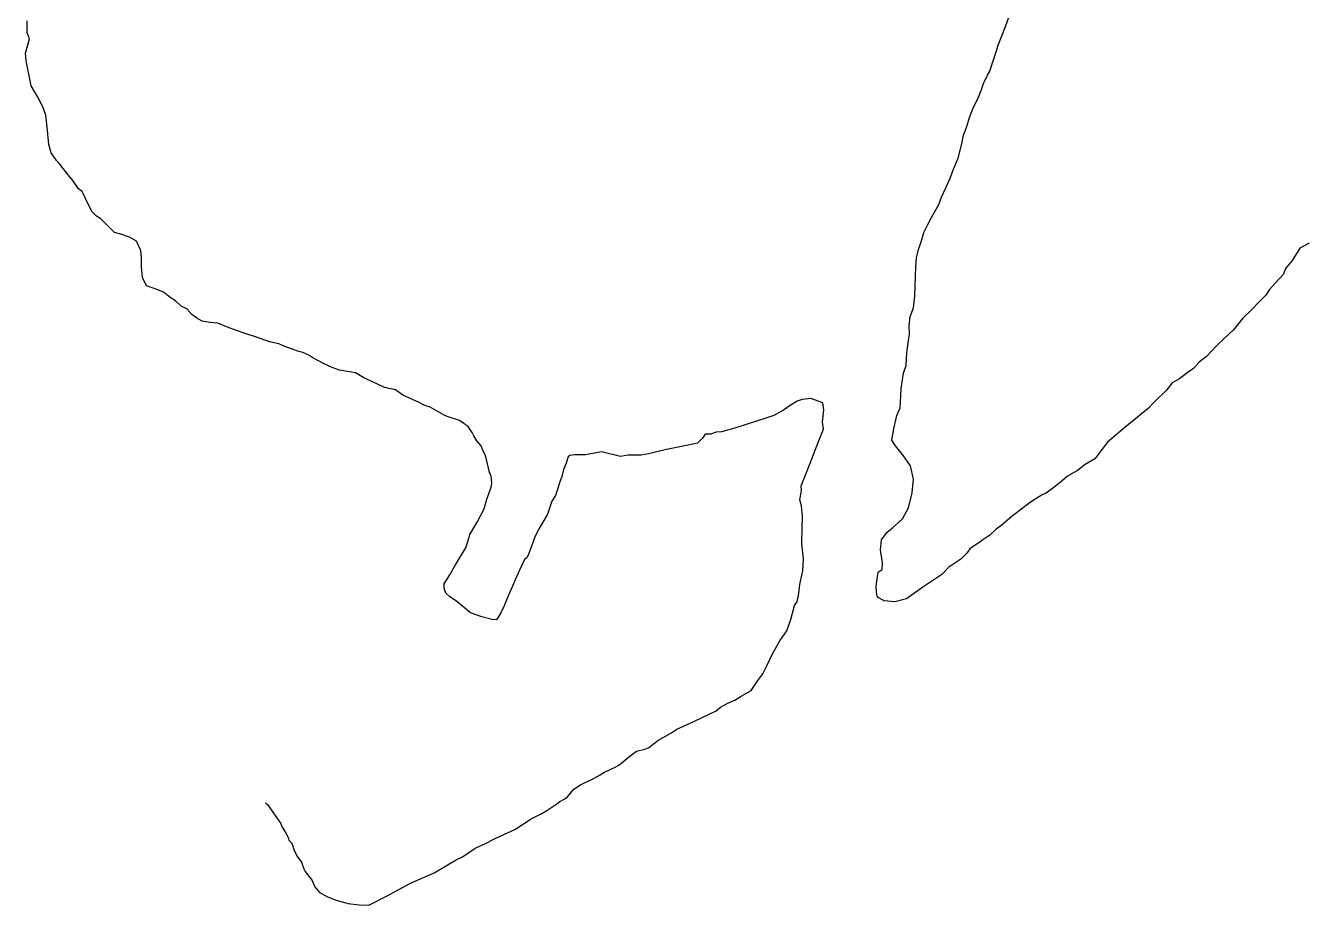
# Model space of a CAD drawing. Extents: x 651069 to 651576, y 4767185 to 4767867.
# Drawn here: x 651092.2 to 651196.4, y 4767185 to 4767256.4 of the extents above; entities that cross this region are included whole.
import ezdxf

# ---------------------------------------------------------------- set-up
doc = ezdxf.new("R2010")
doc.units = 0
doc.header["$LTSCALE"] = 0.1
doc.layers.add('W_1365', color=7, linetype='Continuous')

msp = doc.modelspace()

# ---------------------------------------------------------------- linework, layer by layer
at = {"layer": 'W_1365', "color": 6, "lineweight": 25}
for points in [[(651196.458, 4767238.699, -148.113), (651195.716, 4767238.308, -148.078), (651195.098, 4767237.313, -148.172), (651194.55, 4767236.659, -148.063), (651194.379, 4767236.2, -148.046), (651193.698, 4767235.454, -147.974), (651193.245, 4767234.953, -147.927), (651192.964, 4767234.494, -147.892), (651192.364, 4767233.895, -147.831), (651191.775, 4767233.303, -148.015), (651191.092, 4767232.631, -147.973), (651190.324, 4767231.688, -147.954), (651189.572, 4767230.974, -147.946), (651188.917, 4767230.355, -147.939), (651188.131, 4767229.509, -147.834), (651187.54, 4767229.056, -147.85), (651187.065, 4767228.545, -147.859), (651186.526, 4767228.147, -147.847), (651185.928, 4767227.707, -147.811), (651185.343, 4767227.375, -147.803), (651184.878, 4767226.777, -147.796), (651183.829, 4767225.741, -147.784), (651183.412, 4767225.311, -147.806), (651182.524, 4767224.589, -147.812), (651181.506, 4767223.761, -147.819), (651180.099, 4767222.567, -147.873), (651179.077, 4767221.218, -147.939), (651178.271, 4767220.741, -147.957), (651177.646, 4767220.272, -147.974), (651176.857, 4767219.806, -147.992), (651176.402, 4767219.421, -147.987), (651175.736, 4767218.885, -147.963), (651175.101, 4767218.432, -147.945), (651174.794, 4767218.275, -147.973), (651173.85, 4767217.681, -148.028), (651173.603, 4767217.493, -148.021), (651172.464, 4767216.642, -148.062), (651172.324, 4767216.518, -148.045), (651171.438, 4767215.771, -148.066), (651171.054, 4767215.492, -148.085), (651170.539, 4767215.021, -148.061), (651169.882, 4767214.579, -148.066), (651169.845, 4767214.536, -148.064), (651168.923, 4767213.908, -148.175), (651168.638, 4767213.525, -148.168), (651168.175, 4767213.066, -148.149), (651167.372, 4767212.518, -148.244), (651167.239, 4767212.434, -148.182), (651166.641, 4767211.819, -148.199), (651165.09, 4767210.778, -148.212), (651163.775, 4767209.832, -147.799), (651162.816, 4767209.606, -147.835), (651161.95, 4767209.68, -147.851), (651161.477, 4767209.959, -147.847), (651161.389, 4767210.089, -147.842), (651161.357, 4767210.143, -147.84), (651161.307, 4767210.784, -147.81), (651161.316, 4767210.867, -147.806), (651161.473, 4767212.012, -148.047), (651161.804, 4767212.224, -148.129), (651161.824, 4767212.772, -148.244), (651161.652, 4767213.826, -148.466), (651161.742, 4767214.641, -148.886), (651162.208, 4767215.264, -148.825), (651162.611, 4767215.581, -148.824), (651163.458, 4767216.343, -148.82), (651163.934, 4767217.222, -148.819), (651164.242, 4767218.442, -148.933), (651164.344, 4767219.555, -148.947), (651164.099, 4767220.635, -148.969), (651163.529, 4767221.441, -148.971), (651162.869, 4767222.261, -149.02), (651162.592, 4767222.708, -149.025), (651162.751, 4767223.634, -149.062), (651162.999, 4767224.727, -149.091), (651163.246, 4767225.352, -149.1), (651163.315, 4767226.321, -149.239), (651163.341, 4767226.909, -149.247), (651163.538, 4767228.167, -149.264), (651163.74, 4767228.784, -149.274), (651163.802, 4767229.803, -149.327), (651163.927, 4767230.799, -149.336), (651164.021, 4767231.298, -149.352), (651163.981, 4767232.018, -149.316), (651164.066, 4767232.769, -149.326), (651164.348, 4767233.458, -149.331), (651164.45, 4767234.396, -149.34), (651164.467, 4767235.252, -149.336), (651164.493, 4767236.036, -149.342), (651164.527, 4767236.787, -149.343), (651164.589, 4767237.507, -149.417), (651164.76, 4767238.19, -149.417), (651164.955, 4767238.812, -149.417), (651165.188, 4767239.569, -149.416), (651165.496, 4767240.232, -149.44), (651165.843, 4767240.856, -149.443), (651166.4, 4767241.834, -149.476), (651166.625, 4767242.443, -149.469), (651166.978, 4767243.185, -149.483), (651167.314, 4767243.975, -149.494), (651167.579, 4767244.7, -149.499), (651167.963, 4767245.611, -149.499), (651168.269, 4767246.758, -149.495), (651168.388, 4767247.46, -149.501), (651168.67, 4767248.167, -149.504), (651168.897, 4767248.917, -149.525), (651169.16, 4767249.61, -149.559), (651169.626, 4767250.56, -149.569), (651169.833, 4767251.085, -149.554), (651170.025, 4767251.671, -149.637), (651170.362, 4767252.336, -149.655), (651170.529, 4767252.664, -149.644), (651170.762, 4767253.334, -149.624), (651171.028, 4767254.159, -149.59), (651171.209, 4767254.772, -149.726), (651171.801, 4767256.299, -149.739), (651172.254, 4767257.496, -149.737)], [(651111.721, 4767193.295, -149.268), (651111.91, 4767193.115, -149.23), (651112.357, 4767192.464, -149.23), (651112.977, 4767191.622, -148.927), (651113.068, 4767191.312, -148.858), (651113.304, 4767190.946, -148.81), (651113.558, 4767190.481, -148.737), (651113.628, 4767190.248, -148.71), (651113.858, 4767190.004, -148.469), (651113.922, 4767189.847, -148.648), (651114.031, 4767189.49, -148.575), (651114.265, 4767188.977, -148.5), (651114.643, 4767188.462, -148.447), (651114.841, 4767187.933, -148.358), (651114.952, 4767187.73, -148.305), (651115.503, 4767186.991, -148.224), (651115.671, 4767186.586, -148.107), (651115.733, 4767186.463, -148.092), (651116.066, 4767186.031, -147.987), (651116.508, 4767185.795, -147.959), (651116.746, 4767185.662, -147.909), (651117.528, 4767185.37, -147.841), (651118.436, 4767185.109, -147.711), (651119.318, 4767185.011, -147.66), (651120.116, 4767184.972, -147.663), (651121.606, 4767185.739, -147.67), (651123.434, 4767186.749, -147.614), (651125.42, 4767187.605, -147.727), (651127.212, 4767188.675, -147.798), (651127.72, 4767188.92, -147.813), (651128.751, 4767189.606, -147.842), (651129.589, 4767190, -147.864), (651130.328, 4767190.363, -147.881), (651131.061, 4767190.732, -147.854), (651131.964, 4767191.136, -147.862), (651133.306, 4767191.983, -147.942), (651134.097, 4767192.408, -147.957), (651134.564, 4767192.677, -147.951), (651135.379, 4767193.213, -147.978), (651135.628, 4767193.4, -147.988), (651136.038, 4767193.602, -148.006), (651136.236, 4767193.766, -148.007), (651136.768, 4767194.407, -148.055), (651137.304, 4767194.747, -148.075), (651137.72, 4767194.954, -148.137), (651138.178, 4767195.145, -148.1), (651138.894, 4767195.559, -148.082), (651139.261, 4767195.78, -148.09), (651140.127, 4767196.184, -148.109), (651140.409, 4767196.338, -148.141), (651141.318, 4767197.065, -148.163), (651141.849, 4767197.479, -148.154), (651142.515, 4767197.645, -148.179), (651142.809, 4767197.747, -148.224), (651143.084, 4767197.98, -148.228), (651143.584, 4767198.337, -148.226), (651144.623, 4767198.947, -148.241), (651145.116, 4767199.263, -148.249), (651146.502, 4767199.903, -148.263), (651147.138, 4767200.199, -148.27), (651147.741, 4767200.489, -148.276), (651148.304, 4767200.758, -148.278), (651148.655, 4767201.042, -148.278), (651149.266, 4767201.39, -148.266), (651149.825, 4767201.63, -148.286), (651150.341, 4767201.957, -148.343), (651151.152, 4767202.413, -148.389), (651151.709, 4767203.221, -148.407), (651152.118, 4767203.746, -148.401), (651152.438, 4767204.418, -148.401), (651152.906, 4767205.427, -148.401), (651153.487, 4767206.436, -148.424), (651154.045, 4767207.248, -148.292), (651154.379, 4767208.156, -148.162), (651154.668, 4767209.296, -148.004), (651154.861, 4767209.584, -147.957), (651155.014, 4767210.08, -147.888), (651155.123, 4767210.996, -147.764), (651155.345, 4767212.118, -147.712), (651155.41, 4767213.071, -147.692), (651155.272, 4767214.334, -148.228), (651155.304, 4767215.645, -148.782), (651155.323, 4767216.529, -148.803), (651155.239, 4767217.4, -148.788), (651155.107, 4767217.872, -148.79), (651155.234, 4767218.638, -148.786), (651155.224, 4767219.022, -148.793), (651155.603, 4767219.963, -148.838), (651155.963, 4767220.858, -148.881), (651156.352, 4767221.897, -148.926), (651156.686, 4767222.755, -148.946), (651157.019, 4767223.609, -148.966), (651156.963, 4767224.172, -149.01), (651157.064, 4767225.194, -149.051), (651156.981, 4767225.748, -149.055), (651155.992, 4767226.107, -149.483), (651155.3, 4767226.025, -149.484), (651154.896, 4767225.885, -149.485), (651154.318, 4767225.539, -149.487), (651153.794, 4767225.164, -149.489), (651152.992, 4767224.723, -149.491), (651152.188, 4767224.46, -149.19), (651151.592, 4767224.259, -149.172), (651149.926, 4767223.715, -149.14), (651148.756, 4767223.409, -149.112), (651148.329, 4767223.373, -149.154), (651147.859, 4767223.206, -149.156), (651147.436, 4767223.211, -149.06), (651147.208, 4767222.881, -149.133), (651146.8, 4767222.489, -149.148), (651145.913, 4767222.284, -149.139), (651144.274, 4767221.967, -149.165), (651142.816, 4767221.601, -149.168), (651142.213, 4767221.509, -149.173), (651141.152, 4767221.504, -149.183), (651140.561, 4767221.383, -149.102), (651139.007, 4767221.768, -148.996), (651137.714, 4767221.517, -148.901), (651136.832, 4767221.536, -149.009), (651136.426, 4767221.47, -148.915), (651136.298, 4767221.378, -148.9), (651136.138, 4767220.858, -148.846), (651135.918, 4767220.339, -148.791), (651135.775, 4767219.774, -148.791), (651135.602, 4767219.265, -148.791), (651135.472, 4767218.789, -148.791), (651135.279, 4767218.232, -148.791), (651134.972, 4767217.774, -148.908), (651134.609, 4767216.721, -148.855), (651133.934, 4767215.549, -148.814), (651133.626, 4767214.943, -148.784), (651133.286, 4767214.043, -148.759), (651133.079, 4767213.48, -148.732), (651132.932, 4767213.176, -148.74), (651132.761, 4767213.043, -148.733), (651132.517, 4767212.51, -148.707), (651132.114, 4767211.628, -148.664), (651131.77, 4767210.885, -148.638), (651131.438, 4767210.09, -148.595), (651131.104, 4767209.29, -148.551), (651130.837, 4767208.718, -148.522), (651130.47, 4767208.151, -148.493), (651130.128, 4767208.159, -148.49), (651129.284, 4767208.396, -148.398), (651128.363, 4767208.704, -148.396), (651127.271, 4767209.62, -148.435), (651126.672, 4767210.021, -148.437), (651126.366, 4767210.318, -148.443), (651126.245, 4767210.598, -148.45), (651126.241, 4767210.789, -148.431), (651126.241, 4767211.055, -148.56), (651126.676, 4767211.789, -148.597), (651127.16, 4767212.607, -148.639), (651127.564, 4767213.288, -148.673), (651127.981, 4767213.993, -148.709), (651128.158, 4767214.484, -148.728), (651128.248, 4767214.837, -148.744), (651128.305, 4767215.076, -148.74), (651128.907, 4767216.066, -148.8), (651129.481, 4767217.138, -148.795), (651129.697, 4767217.932, -148.833), (651129.825, 4767218.323, -148.82), (651130.034, 4767218.897, -148.811), (651130.108, 4767219.27, -148.828), (651130.082, 4767219.535, -148.838), (651130.049, 4767219.806, -148.848), (651129.961, 4767220.003, -148.853), (651129.9, 4767220.093, -148.855), (651129.669, 4767221.146, -148.888), (651129.557, 4767221.53, -148.898), (651129.406, 4767221.835, -148.902), (651129.238, 4767222.266, -148.909), (651128.893, 4767222.676, -148.907), (651128.631, 4767223.074, -148.906), (651128.506, 4767223.337, -148.906), (651128.176, 4767223.836, -148.901), (651127.85, 4767224.055, -148.89), (651127.471, 4767224.314, -148.876), (651126.471, 4767224.631, -148.834), (651126.225, 4767224.755, -148.794), (651125.088, 4767225.392, -148.806), (651124.616, 4767225.571, -148.809), (651124.196, 4767225.779, -148.793), (651122.871, 4767226.384, -148.742), (651122.276, 4767226.809, -148.753), (651121.38, 4767227.004, -148.752), (651120.866, 4767227.229, -148.77), (651120.298, 4767227.505, -148.723), (651120.299, 4767227.506, -148.723), (651120.299, 4767227.503, -148.729), (651119.719, 4767227.776, -148.735), (651119.023, 4767228.177, -148.76), (651117.725, 4767228.398, -148.755), (651117.725, 4767228.398, -148.755), (651117.128, 4767228.614, -148.75), (651116.474, 4767228.907, -148.743), (651115.556, 4767229.396, -148.778), (651115.231, 4767229.615, -148.785), (651114.743, 4767229.828, -148.764), (651114.434, 4767229.922, -148.82), (651113.291, 4767230.335, -148.818), (651112.815, 4767230.537, -148.832), (651112.037, 4767230.689, -148.834), (651110.999, 4767231.076, -148.85), (651110.156, 4767231.358, -148.863), (651109.357, 4767231.631, -148.869), (651108.637, 4767231.886, -148.874), (651107.858, 4767232.222, -148.88), (651107.237, 4767232.261, -148.883), (651106.58, 4767232.377, -148.885), (651106.142, 4767232.612, -148.887), (651105.736, 4767232.906, -148.89), (651105.324, 4767233.371, -148.932), (651104.88, 4767233.604, -148.932), (651104.404, 4767234.023, -148.932), (651103.987, 4767234.296, -148.931), (651103.441, 4767234.731, -148.931), (651102.989, 4767234.921, -148.947), (651102.044, 4767235.249, -148.991), (651101.73, 4767235.924, -148.983), (651101.658, 4767236.788, -148.977), (651101.657, 4767237.535, -148.96), (651101.606, 4767238.101, -148.955), (651101.237, 4767238.883, -148.966), (651100.69, 4767239.184, -148.994), (651099.97, 4767239.447, -148.855), (651099.464, 4767239.579, -148.865), (651098.343, 4767240.669, -148.896), (651097.999, 4767240.901, -148.902), (651097.649, 4767241.237, -148.906), (651097.34, 4767241.822, -148.92), (651096.841, 4767242.897, -148.943), (651096.529, 4767243.104, -148.949), (651096.081, 4767243.784, -148.964), (651095.573, 4767244.426, -148.979), (651095.029, 4767245.127, -148.995), (651094.744, 4767245.428, -149), (651094.321, 4767246.041, -149.05), (651094.131, 4767246.712, -149.074), (651094, 4767248.13, -149.096), (651093.87, 4767249.102, -149.116), (651093.651, 4767249.77, -149.109), (651093.244, 4767250.555, -149.118), (651092.703, 4767251.484, -149.141), (651092.283, 4767253.502, -149.166), (651092.244, 4767254.13, -149.166), (651092.547, 4767255.282, -149.169), (651092.377, 4767255.786, -149.168), (651092.356, 4767256.749, -149.162)]]:
    msp.add_polyline3d(points, dxfattribs=at)

doc.saveas('drawing.dxf')
